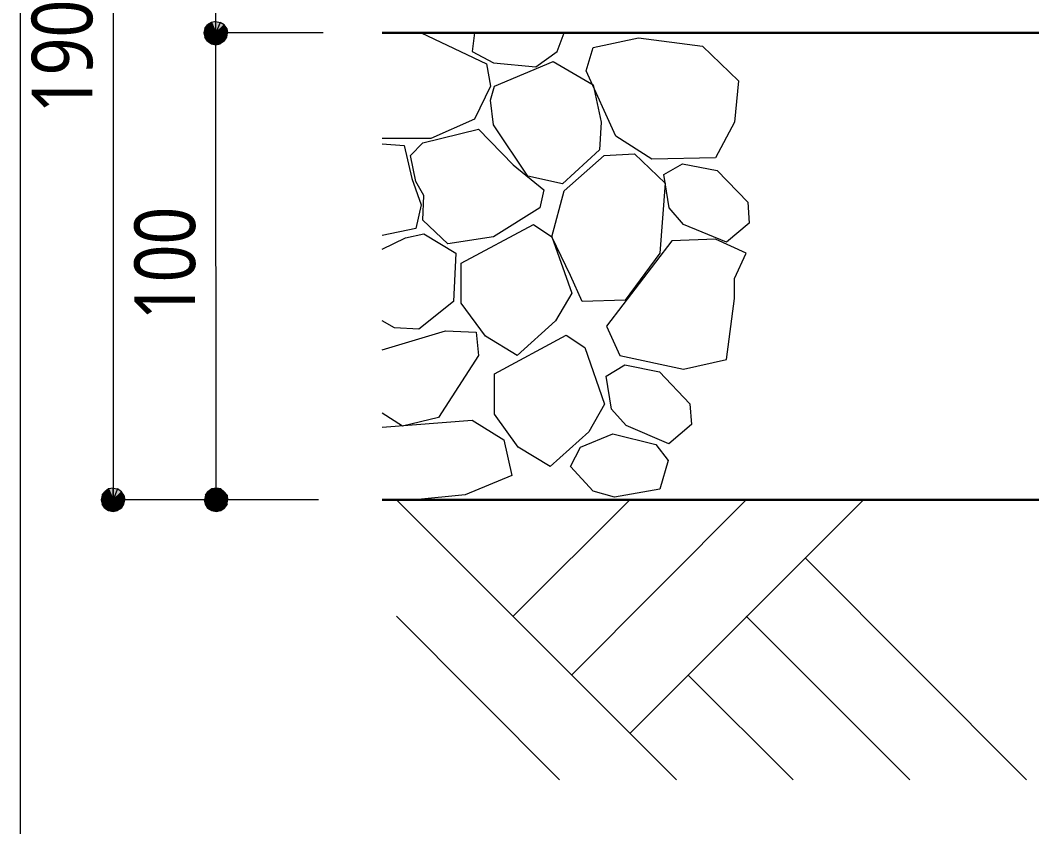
# Model space of a CAD drawing. Header units: millimetres. Extents: x 0 to 420, y 0 to 297.
# Drawn here: x 118.17 to 161.52, y 187.83 to 222.39 of the extents above; entities that cross this region are included whole.
import ezdxf
from ezdxf.enums import TextEntityAlignment as Align

# ---------------------------------------------------------------- set-up
doc = ezdxf.new("R2010")
doc.units = ezdxf.units.MM
doc.styles.add('kst32b', font='NotoSansJP-Variable.ttf')

msp = doc.modelspace()

# ---------------------------------------------------------------- hatches: boundary and pattern name
h = msp.add_hatch(color=7)
h.paths.add_polyline_path([(126.365, 222.292), (126.196, 222.187), (126.555, 221.848), (126.365, 222.292)])
h.paths.add_polyline_path([(126.196, 222.187), (126.555, 221.848), (126.09, 222.038), (126.196, 222.187)])
h.paths.add_polyline_path([(126.555, 221.848), (126.09, 222.038), (126.048, 221.848), (126.555, 221.848)])
h = msp.add_hatch(color=7)
h.paths.add_polyline_path([(126.915, 222.187), (126.746, 222.292), (126.555, 221.848), (126.915, 222.187)])
h.paths.add_polyline_path([(126.746, 222.292), (126.555, 221.848), (126.555, 222.335), (126.746, 222.292)])
h.paths.add_polyline_path([(126.555, 221.848), (126.555, 222.335), (126.365, 222.292), (126.555, 221.848)])
h = msp.add_hatch(color=7)
h.paths.add_polyline_path([(127.021, 221.657), (127.063, 221.848), (126.555, 221.848), (127.021, 221.657)])
h.paths.add_polyline_path([(127.063, 221.848), (126.555, 221.848), (127.021, 222.038), (127.063, 221.848)])
h.paths.add_polyline_path([(126.555, 221.848), (127.021, 222.038), (126.915, 222.187), (126.555, 221.848)])
h = msp.add_hatch(color=7)
h.paths.add_polyline_path([(126.048, 221.848), (126.09, 221.657), (126.555, 221.848), (126.048, 221.848)])
h.paths.add_polyline_path([(126.09, 221.657), (126.555, 221.848), (126.196, 221.488), (126.09, 221.657)])
h.paths.add_polyline_path([(126.555, 221.848), (126.196, 221.488), (126.365, 221.382), (126.555, 221.848)])
for points in [[(126.365, 221.382), (126.555, 221.34), (126.555, 221.848), (126.365, 221.382)], [(126.767, 202.311), (126.577, 202.332), (126.577, 201.845), (126.767, 202.311)], [(121.962, 201.38), (122.153, 201.337), (122.153, 201.845), (121.962, 201.38)], [(126.386, 201.38), (126.577, 201.337), (126.577, 201.845), (126.386, 201.38)]]:
    msp.add_hatch(color=7).paths.add_polyline_path(points)
h = msp.add_hatch(color=7)
h.paths.add_polyline_path([(126.555, 221.34), (126.746, 221.382), (126.555, 221.848), (126.555, 221.34)])
h.paths.add_polyline_path([(126.746, 221.382), (126.555, 221.848), (126.915, 221.488), (126.746, 221.382)])
h.paths.add_polyline_path([(126.555, 221.848), (126.915, 221.488), (127.021, 221.657), (126.555, 221.848)])
h = msp.add_hatch(color=7)
h.paths.add_polyline_path([(121.962, 202.311), (121.793, 202.184), (122.153, 201.845), (121.962, 202.311)])
h.paths.add_polyline_path([(121.793, 202.184), (122.153, 201.845), (121.687, 202.036), (121.793, 202.184)])
h.paths.add_polyline_path([(122.153, 201.845), (121.687, 202.036), (121.645, 201.845), (122.153, 201.845)])
h = msp.add_hatch(color=7)
h.paths.add_polyline_path([(122.513, 202.184), (122.343, 202.311), (122.153, 201.845), (122.513, 202.184)])
h.paths.add_polyline_path([(122.343, 202.311), (122.153, 201.845), (122.153, 202.332), (122.343, 202.311)])
h.paths.add_polyline_path([(122.153, 201.845), (122.153, 202.332), (121.962, 202.311), (122.153, 201.845)])
h = msp.add_hatch(color=7)
h.paths.add_polyline_path([(122.619, 201.655), (122.661, 201.845), (122.153, 201.845), (122.619, 201.655)])
h.paths.add_polyline_path([(122.661, 201.845), (122.153, 201.845), (122.619, 202.036), (122.661, 201.845)])
h.paths.add_polyline_path([(122.153, 201.845), (122.619, 202.036), (122.513, 202.184), (122.153, 201.845)])
h = msp.add_hatch(color=7)
h.paths.add_polyline_path([(126.386, 202.311), (126.217, 202.184), (126.577, 201.845), (126.386, 202.311)])
h.paths.add_polyline_path([(126.217, 202.184), (126.577, 201.845), (126.111, 202.036), (126.217, 202.184)])
h.paths.add_polyline_path([(126.577, 201.845), (126.111, 202.036), (126.069, 201.845), (126.577, 201.845)])
h = msp.add_hatch(color=7)
h.paths.add_polyline_path([(126.111, 202.036), (126.069, 201.845), (126.577, 201.845), (126.111, 202.036)])
h.paths.add_polyline_path([(126.069, 201.845), (126.577, 201.845), (126.111, 201.655), (126.069, 201.845)])
h.paths.add_polyline_path([(126.577, 201.845), (126.111, 201.655), (126.217, 201.486), (126.577, 201.845)])
h = msp.add_hatch(color=7)
h.paths.add_polyline_path([(126.577, 202.332), (126.386, 202.311), (126.577, 201.845), (126.577, 202.332)])
h.paths.add_polyline_path([(126.386, 202.311), (126.577, 201.845), (126.217, 202.184), (126.386, 202.311)])
h.paths.add_polyline_path([(126.577, 201.845), (126.217, 202.184), (126.111, 202.036), (126.577, 201.845)])
h = msp.add_hatch(color=7)
h.paths.add_polyline_path([(126.915, 202.184), (126.767, 202.311), (126.577, 201.845), (126.915, 202.184)])
h.paths.add_polyline_path([(126.767, 202.311), (126.577, 201.845), (126.577, 202.332), (126.767, 202.311)])
h.paths.add_polyline_path([(126.577, 201.845), (126.577, 202.332), (126.386, 202.311), (126.577, 201.845)])
h = msp.add_hatch(color=7)
h.paths.add_polyline_path([(127.063, 201.845), (127.042, 202.036), (126.577, 201.845), (127.063, 201.845)])
h.paths.add_polyline_path([(127.042, 202.036), (126.577, 201.845), (126.915, 202.184), (127.042, 202.036)])
h.paths.add_polyline_path([(126.577, 201.845), (126.915, 202.184), (126.767, 202.311), (126.577, 201.845)])
h = msp.add_hatch(color=7)
h.paths.add_polyline_path([(127.042, 201.655), (127.063, 201.845), (126.577, 201.845), (127.042, 201.655)])
h.paths.add_polyline_path([(127.063, 201.845), (126.577, 201.845), (127.042, 202.036), (127.063, 201.845)])
h.paths.add_polyline_path([(126.577, 201.845), (127.042, 202.036), (126.915, 202.184), (126.577, 201.845)])
h = msp.add_hatch(color=7)
h.paths.add_polyline_path([(121.645, 201.845), (121.687, 201.655), (122.153, 201.845), (121.645, 201.845)])
h.paths.add_polyline_path([(121.687, 201.655), (122.153, 201.845), (121.793, 201.486), (121.687, 201.655)])
h.paths.add_polyline_path([(122.153, 201.845), (121.793, 201.486), (121.962, 201.38), (122.153, 201.845)])
h = msp.add_hatch(color=7)
h.paths.add_polyline_path([(122.153, 201.337), (122.343, 201.38), (122.153, 201.845), (122.153, 201.337)])
h.paths.add_polyline_path([(122.343, 201.38), (122.153, 201.845), (122.513, 201.486), (122.343, 201.38)])
h.paths.add_polyline_path([(122.153, 201.845), (122.513, 201.486), (122.619, 201.655), (122.153, 201.845)])
h = msp.add_hatch(color=7)
h.paths.add_polyline_path([(126.069, 201.845), (126.111, 201.655), (126.577, 201.845), (126.069, 201.845)])
h.paths.add_polyline_path([(126.111, 201.655), (126.577, 201.845), (126.217, 201.486), (126.111, 201.655)])
h.paths.add_polyline_path([(126.577, 201.845), (126.217, 201.486), (126.386, 201.38), (126.577, 201.845)])
h = msp.add_hatch(color=7)
h.paths.add_polyline_path([(126.217, 201.486), (126.386, 201.38), (126.577, 201.845), (126.217, 201.486)])
h.paths.add_polyline_path([(126.386, 201.38), (126.577, 201.845), (126.577, 201.337), (126.386, 201.38)])
h.paths.add_polyline_path([(126.577, 201.845), (126.577, 201.337), (126.767, 201.38), (126.577, 201.845)])
h = msp.add_hatch(color=7)
h.paths.add_polyline_path([(126.577, 201.337), (126.767, 201.38), (126.577, 201.845), (126.577, 201.337)])
h.paths.add_polyline_path([(126.767, 201.38), (126.577, 201.845), (126.915, 201.486), (126.767, 201.38)])
h.paths.add_polyline_path([(126.577, 201.845), (126.915, 201.486), (127.042, 201.655), (126.577, 201.845)])
h = msp.add_hatch(color=7)
h.paths.add_polyline_path([(126.767, 201.38), (126.915, 201.486), (126.577, 201.845), (126.767, 201.38)])
h.paths.add_polyline_path([(126.915, 201.486), (126.577, 201.845), (127.042, 201.655), (126.915, 201.486)])
h.paths.add_polyline_path([(126.577, 201.845), (127.042, 201.655), (127.063, 201.845), (126.577, 201.845)])

# ---------------------------------------------------------------- linework, layer by layer
at = {"lineweight": 13}
for points in [[(118.174, 285.983), (118.174, 45.995)], [(122.153, 239.839), (122.153, 201.845)], [(126.577, 201.845), (126.555, 221.848), (126.555, 227.838), (126.555, 239.839)], [(131.149, 221.848), (126.555, 221.848)], [(135.361, 221.848), (138.155, 220.514), (138.324, 219.562), (137.647, 218.144), (135.763, 217.318), (133.689, 217.318)], [(137.647, 221.848), (137.541, 221.043), (138.451, 220.557), (140.271, 220.387), (141.182, 221.043), (141.478, 221.848)], [(133.689, 217.085), (134.62, 217.022), (134.959, 215.604), (135.361, 214.482), (135.128, 213.466), (133.689, 213.17)], [(133.689, 212.577), (134.684, 213.064), (135.467, 213.233), (136.843, 212.407), (136.737, 210.333), (135.255, 209.148), (134.218, 209.211), (133.689, 209.508)], [(133.689, 208.259), (136.398, 209.084), (137.71, 209.021), (137.816, 208.026), (136.102, 205.359), (134.557, 204.999), (133.689, 205.549)], [(133.689, 204.957), (137.541, 205.253), (138.896, 204.406), (139.234, 202.882), (137.245, 202.057), (135.086, 201.845)], [(130.958, 201.845), (122.153, 201.845)], [(134.303, 201.845), (146.304, 189.844)], [(144.293, 201.845), (139.298, 196.85)], [(149.288, 201.845), (141.796, 194.331)], [(154.305, 201.845), (144.293, 191.833)], [(151.807, 199.348), (161.29, 189.844)], [(134.303, 196.85), (141.287, 189.844)], [(149.288, 196.85), (156.295, 189.844)], [(146.791, 194.331), (151.299, 189.844)]]:
    msp.add_lwpolyline(points, dxfattribs=at)
at = {"lineweight": 0}
for points in [[(126.555, 221.848), (126.09, 222.038), (126.048, 221.848)], [(126.196, 222.187), (126.555, 221.848), (126.09, 222.038)], [(126.365, 222.292), (126.196, 222.187), (126.555, 221.848)], [(126.555, 221.848), (126.555, 222.335), (126.365, 222.292)], [(126.746, 222.292), (126.555, 221.848), (126.555, 222.335)], [(126.915, 222.187), (126.746, 222.292), (126.555, 221.848)], [(126.555, 221.848), (127.021, 222.038), (126.915, 222.187)], [(127.063, 221.848), (126.555, 221.848), (127.021, 222.038)], [(126.048, 221.848), (126.09, 221.657), (126.555, 221.848)], [(126.09, 221.657), (126.555, 221.848), (126.196, 221.488)], [(126.555, 221.848), (126.196, 221.488), (126.365, 221.382)], [(126.365, 221.382), (126.555, 221.34), (126.555, 221.848)], [(126.555, 221.34), (126.746, 221.382), (126.555, 221.848)], [(126.746, 221.382), (126.555, 221.848), (126.915, 221.488)], [(126.555, 221.848), (126.915, 221.488), (127.021, 221.657)], [(127.021, 221.657), (127.063, 221.848), (126.555, 221.848)], [(122.153, 201.845), (121.687, 202.036), (121.645, 201.845)], [(121.793, 202.184), (122.153, 201.845), (121.687, 202.036)], [(121.962, 202.311), (121.793, 202.184), (122.153, 201.845)], [(122.153, 201.845), (122.153, 202.332), (121.962, 202.311)], [(122.343, 202.311), (122.153, 201.845), (122.153, 202.332)], [(122.513, 202.184), (122.343, 202.311), (122.153, 201.845)], [(122.153, 201.845), (122.619, 202.036), (122.513, 202.184)], [(122.661, 201.845), (122.153, 201.845), (122.619, 202.036)], [(126.577, 201.845), (126.111, 202.036), (126.069, 201.845)], [(126.111, 202.036), (126.069, 201.845), (126.577, 201.845)], [(126.217, 202.184), (126.577, 201.845), (126.111, 202.036)], [(126.577, 201.845), (126.217, 202.184), (126.111, 202.036)], [(126.386, 202.311), (126.217, 202.184), (126.577, 201.845)], [(126.386, 202.311), (126.577, 201.845), (126.217, 202.184)], [(126.577, 201.845), (126.577, 202.332), (126.386, 202.311)], [(126.577, 202.332), (126.386, 202.311), (126.577, 201.845)], [(126.767, 202.311), (126.577, 201.845), (126.577, 202.332)], [(126.767, 202.311), (126.577, 202.332), (126.577, 201.845)], [(126.915, 202.184), (126.767, 202.311), (126.577, 201.845)], [(126.577, 201.845), (126.915, 202.184), (126.767, 202.311)], [(126.577, 201.845), (127.042, 202.036), (126.915, 202.184)], [(127.042, 202.036), (126.577, 201.845), (126.915, 202.184)], [(127.063, 201.845), (126.577, 201.845), (127.042, 202.036)], [(127.063, 201.845), (127.042, 202.036), (126.577, 201.845)], [(121.645, 201.845), (121.687, 201.655), (122.153, 201.845)], [(121.687, 201.655), (122.153, 201.845), (121.793, 201.486)], [(122.153, 201.845), (121.793, 201.486), (121.962, 201.38)], [(121.962, 201.38), (122.153, 201.337), (122.153, 201.845)], [(122.153, 201.337), (122.343, 201.38), (122.153, 201.845)], [(122.343, 201.38), (122.153, 201.845), (122.513, 201.486)], [(122.153, 201.845), (122.513, 201.486), (122.619, 201.655)], [(122.619, 201.655), (122.661, 201.845), (122.153, 201.845)], [(126.069, 201.845), (126.111, 201.655), (126.577, 201.845)], [(126.069, 201.845), (126.577, 201.845), (126.111, 201.655)], [(126.111, 201.655), (126.577, 201.845), (126.217, 201.486)], [(126.577, 201.845), (126.111, 201.655), (126.217, 201.486)], [(126.577, 201.845), (126.217, 201.486), (126.386, 201.38)], [(126.217, 201.486), (126.386, 201.38), (126.577, 201.845)], [(126.386, 201.38), (126.577, 201.337), (126.577, 201.845)], [(126.386, 201.38), (126.577, 201.845), (126.577, 201.337)], [(126.577, 201.337), (126.767, 201.38), (126.577, 201.845)], [(126.767, 201.38), (126.577, 201.845), (126.915, 201.486)], [(126.577, 201.845), (126.915, 201.486), (127.042, 201.655)], [(127.042, 201.655), (127.063, 201.845), (126.577, 201.845)], [(126.577, 201.845), (126.577, 201.337), (126.767, 201.38)], [(126.767, 201.38), (126.915, 201.486), (126.577, 201.845)], [(126.915, 201.486), (126.577, 201.845), (127.042, 201.655)], [(126.577, 201.845), (127.042, 201.655), (127.063, 201.845)]]:
    msp.add_lwpolyline(points, close=True, dxfattribs=at)
at = {"lineweight": 30}
for points in [[(133.689, 221.848), (204.682, 221.848)], [(133.689, 201.845), (204.682, 201.845)]]:
    msp.add_lwpolyline(points, dxfattribs=at)
at = {"lineweight": 13}
for points in [[(142.43, 220.218), (142.727, 221.213), (144.674, 221.636), (147.405, 221.276), (148.95, 219.795), (148.78, 218.017), (147.976, 216.493), (145.246, 216.429), (143.701, 217.424)], [(138.494, 219.562), (141.012, 220.62), (142.727, 219.625), (143.066, 218.017), (143.002, 216.831), (141.415, 215.371), (139.933, 215.709), (138.451, 217.911), (138.324, 218.969)], [(135.128, 215.477), (134.895, 216.598), (135.424, 217.128), (137.816, 217.72), (139.298, 216.196), (140.61, 215.117), (140.441, 214.355), (138.451, 213.106), (136.504, 212.81), (135.424, 213.826), (135.467, 214.884)], [(140.949, 213.106), (141.478, 215.074), (143.193, 216.598), (144.505, 216.662), (145.817, 215.413), (145.584, 212.407), (144.103, 210.397), (142.261, 210.333), (141.753, 211.455)], [(145.754, 215.773), (146.558, 216.239), (148.04, 215.942), (149.352, 214.588), (149.416, 213.699), (148.442, 212.873), (146.6, 213.635), (145.987, 214.355)], [(137.075, 211.984), (140.166, 213.635), (140.949, 213.106), (141.817, 210.693), (141.118, 209.508), (139.467, 208.026), (138.112, 208.851), (137.075, 210.27)], [(143.298, 209.275), (143.87, 208.026), (146.6, 207.433), (148.442, 207.857), (148.78, 210.46), (148.78, 211.328), (149.288, 212.407), (147.976, 213), (146.092, 212.937)], [(138.494, 207.243), (141.563, 208.894), (142.367, 208.365), (143.214, 205.93), (142.536, 204.745), (140.885, 203.263), (139.51, 204.089), (138.494, 205.507)], [(143.277, 207.137), (144.082, 207.624), (145.563, 207.328), (146.876, 205.952), (146.939, 205.063), (145.965, 204.237), (144.145, 205.02), (143.51, 205.719)], [(141.753, 203.263), (142.177, 204.089), (143.574, 204.661), (145.415, 204.216), (145.944, 203.517), (145.584, 202.29), (143.637, 201.951), (142.727, 202.205)]]:
    msp.add_lwpolyline(points, close=True, dxfattribs=at)

# ---------------------------------------------------------------- texts
at = {"style": 'kst32b'}
for s, p, p2 in [('190', (121.264, 218.398), (121.264, 223.271)), ('100', (125.667, 209.529), (125.667, 214.402))]:
    msp.add_text(s, height=2.5989, dxfattribs=at).set_placement(p, p2, align=Align.FIT)

doc.saveas('drawing.dxf')
